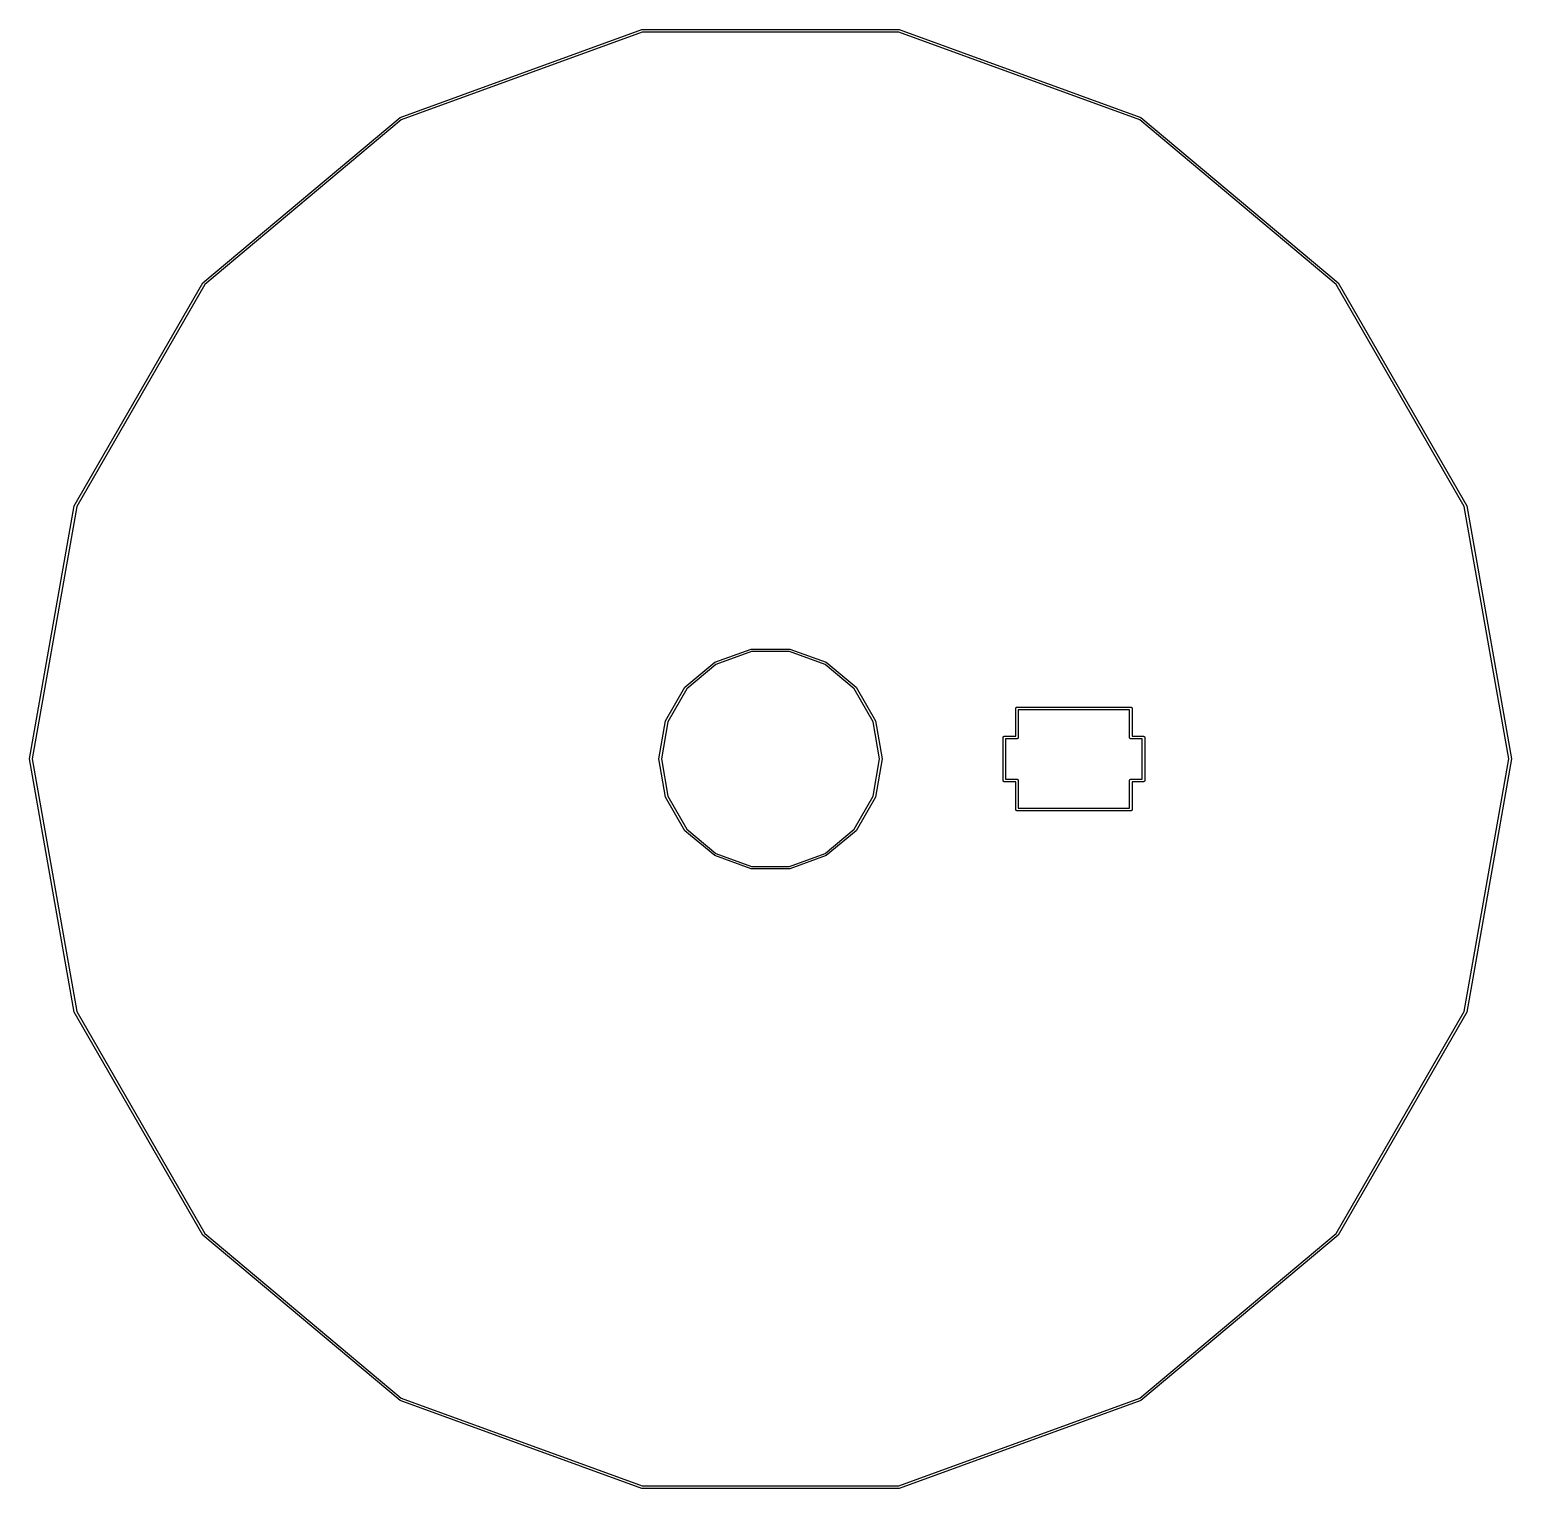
# Model space of a CAD drawing. Extents: x 170.7 to 229.3, y -128.9 to -71.1.
import ezdxf

# ---------------------------------------------------------------- set-up
doc = ezdxf.new("R2010")
doc.units = 0
doc.header["$MEASUREMENT"] = 0
doc.layers.add('BLACK', color=7, linetype='CONTINUOUS')

msp = doc.modelspace()

# ---------------------------------------------------------------- linework, layer by layer
at = {"layer": 'Black'}
for p, q in [((185.35, -74.6255), (194.912, -71.1451)), ((194.929, -71.2436), (185.4, -74.7121)), ((194.912, -71.1451), (205.088, -71.1451)), ((205.071, -71.2436), (194.929, -71.2436)), ((214.6, -74.7121), (205.071, -71.2436)), ((205.088, -71.1451), (214.65, -74.6255)), ((177.555, -81.1663), (185.35, -74.6255)), ((185.4, -74.7121), (177.632, -81.2306)), ((222.368, -81.2306), (214.6, -74.7121)), ((214.65, -74.6255), (222.445, -81.1663)), ((172.467, -89.9788), (177.555, -81.1663)), ((177.632, -81.2306), (172.561, -90.013)), ((227.439, -90.013), (222.368, -81.2306)), ((222.445, -81.1663), (227.533, -89.9788)), ((170.7, -100), (172.467, -89.9788)), ((172.561, -90.013), (170.8, -100)), ((229.2, -100), (227.439, -90.013)), ((227.533, -89.9788), (229.3, -100)), ((197.792, -96.1756), (199.233, -95.651)), ((199.251, -95.7495), (197.842, -96.2622)), ((199.233, -95.651), (200.767, -95.651)), ((200.749, -95.7495), (199.251, -95.7495)), ((202.158, -96.2622), (200.749, -95.7495)), ((200.767, -95.651), (202.208, -96.1756)), ((196.617, -97.1614), (197.792, -96.1756)), ((197.842, -96.2622), (196.694, -97.2257)), ((203.306, -97.2257), (202.158, -96.2622)), ((202.208, -96.1756), (203.383, -97.1614)), ((195.85, -98.4896), (196.617, -97.1614)), ((196.694, -97.2257), (195.944, -98.5238)), ((204.056, -98.5238), (203.306, -97.2257)), ((203.383, -97.1614), (204.15, -98.4896)), ((209.7, -98.05), (209.703, -98.0329)), ((209.7, -99.1), (209.7, -98.05)), ((209.701, -97.9913), (209.707, -97.975)), ((209.701, -98.0087), (209.701, -97.9913)), ((209.707, -98.025), (209.701, -98.0087)), ((209.703, -98.0329), (209.707, -98.0256)), ((209.707, -97.975), (209.718, -97.9617)), ((209.707, -98.0256), (209.707, -98.025)), ((209.718, -97.9617), (209.733, -97.953)), ((209.733, -97.953), (209.75, -97.95)), ((209.75, -97.95), (214.25, -97.95)), ((209.8, -98.05), (209.8, -99.15)), ((214.2, -98.05), (209.8, -98.05)), ((214.2, -99.15), (214.2, -98.05)), ((214.25, -97.95), (214.254, -97.9508)), ((214.254, -97.9508), (214.259, -97.9508)), ((214.259, -97.9508), (214.263, -97.9523)), ((214.263, -97.9523), (214.267, -97.953)), ((214.267, -97.953), (214.271, -97.9552)), ((214.271, -97.9552), (214.275, -97.9567)), ((214.275, -97.9567), (214.278, -97.9595)), ((214.278, -97.9595), (214.282, -97.9617)), ((214.282, -97.9617), (214.285, -97.965)), ((214.285, -97.965), (214.288, -97.9679)), ((214.288, -97.9679), (214.29, -97.9716)), ((214.29, -97.9716), (214.293, -97.975)), ((214.293, -97.975), (214.295, -97.9791)), ((214.295, -97.9791), (214.297, -97.9829)), ((214.297, -97.9829), (214.298, -97.9872)), ((214.298, -97.9872), (214.299, -97.9913)), ((214.299, -97.9913), (214.299, -97.9957)), ((214.299, -97.9957), (214.3, -98)), ((214.3, -98), (214.3, -99.1)), ((195.584, -100), (195.85, -98.4896)), ((195.944, -98.5238), (195.684, -100)), ((204.316, -100), (204.056, -98.5238)), ((204.15, -98.4896), (204.416, -100)), ((209.2, -99.15), (209.201, -99.1457)), ((209.2, -100.85), (209.2, -99.15)), ((209.201, -99.1413), (209.202, -99.1372)), ((209.201, -99.1457), (209.201, -99.1413)), ((209.202, -99.1372), (209.203, -99.1329)), ((209.203, -99.1329), (209.205, -99.1291)), ((209.205, -99.1291), (209.207, -99.125)), ((209.207, -99.125), (209.21, -99.1216)), ((209.21, -99.1216), (209.212, -99.1179)), ((209.212, -99.1179), (209.215, -99.115)), ((209.215, -99.115), (209.218, -99.1117)), ((209.218, -99.1117), (209.222, -99.1095)), ((209.222, -99.1095), (209.225, -99.1067)), ((209.225, -99.1067), (209.229, -99.1052)), ((209.229, -99.1052), (209.233, -99.103)), ((209.233, -99.103), (209.237, -99.1023)), ((209.237, -99.1023), (209.241, -99.1008)), ((209.241, -99.1008), (209.246, -99.1008)), ((209.246, -99.1008), (209.25, -99.1)), ((209.25, -99.1), (209.7, -99.1)), ((209.75, -99.2), (209.3, -99.2)), ((209.3, -99.2), (209.3, -100.8)), ((209.754, -99.1992), (209.75, -99.2)), ((209.759, -99.1992), (209.754, -99.1992)), ((209.763, -99.1977), (209.759, -99.1992)), ((209.767, -99.197), (209.763, -99.1977)), ((209.771, -99.1948), (209.767, -99.197)), ((209.775, -99.1933), (209.771, -99.1948)), ((209.778, -99.1905), (209.775, -99.1933)), ((209.782, -99.1883), (209.778, -99.1905)), ((209.785, -99.185), (209.782, -99.1883)), ((209.788, -99.1821), (209.785, -99.185)), ((209.79, -99.1784), (209.788, -99.1821)), ((209.793, -99.175), (209.79, -99.1784)), ((209.795, -99.1709), (209.793, -99.175)), ((209.797, -99.1671), (209.795, -99.1709)), ((209.798, -99.1628), (209.797, -99.1671)), ((209.799, -99.1587), (209.798, -99.1628)), ((209.8, -99.15), (209.799, -99.1543)), ((209.799, -99.1543), (209.799, -99.1587)), ((214.201, -99.1543), (214.2, -99.15)), ((214.201, -99.1587), (214.201, -99.1543)), ((214.202, -99.1628), (214.201, -99.1587)), ((214.203, -99.1671), (214.202, -99.1628)), ((214.205, -99.1709), (214.203, -99.1671)), ((214.207, -99.175), (214.205, -99.1709)), ((214.21, -99.1784), (214.207, -99.175)), ((214.212, -99.1821), (214.21, -99.1784)), ((214.215, -99.185), (214.212, -99.1821)), ((214.218, -99.1883), (214.215, -99.185)), ((214.222, -99.1905), (214.218, -99.1883)), ((214.225, -99.1933), (214.222, -99.1905)), ((214.229, -99.1948), (214.225, -99.1933)), ((214.233, -99.197), (214.229, -99.1948)), ((214.237, -99.1977), (214.233, -99.197)), ((214.241, -99.1992), (214.237, -99.1977)), ((214.246, -99.1992), (214.241, -99.1992)), ((214.25, -99.2), (214.246, -99.1992)), ((214.7, -99.2), (214.25, -99.2)), ((214.3, -99.1), (214.75, -99.1)), ((214.7, -100.8), (214.7, -99.2)), ((214.75, -99.1), (214.754, -99.1008)), ((214.754, -99.1008), (214.759, -99.1008)), ((214.759, -99.1008), (214.763, -99.1023)), ((214.763, -99.1023), (214.767, -99.103)), ((214.767, -99.103), (214.771, -99.1052)), ((214.771, -99.1052), (214.775, -99.1067)), ((214.775, -99.1067), (214.778, -99.1095)), ((214.778, -99.1095), (214.782, -99.1117)), ((214.782, -99.1117), (214.785, -99.115)), ((214.785, -99.115), (214.788, -99.1179)), ((214.788, -99.1179), (214.79, -99.1216)), ((214.79, -99.1216), (214.793, -99.125)), ((214.793, -99.125), (214.795, -99.1291)), ((214.795, -99.1291), (214.797, -99.1329)), ((214.797, -99.1329), (214.798, -99.1372)), ((214.798, -99.1372), (214.799, -99.1413)), ((214.799, -99.1413), (214.799, -99.1457)), ((214.799, -99.1457), (214.8, -99.15)), ((214.8, -99.15), (214.8, -100.85)), ((172.467, -110.021), (170.7, -100)), ((170.8, -100), (172.561, -109.987)), ((195.85, -101.51), (195.584, -100)), ((195.684, -100), (195.944, -101.476)), ((204.056, -101.476), (204.316, -100)), ((204.416, -100), (204.15, -101.51)), ((227.439, -109.987), (229.2, -100)), ((229.3, -100), (227.533, -110.021)), ((209.201, -100.854), (209.2, -100.85)), ((209.201, -100.859), (209.201, -100.854)), ((209.202, -100.863), (209.201, -100.859)), ((209.203, -100.867), (209.202, -100.863)), ((209.205, -100.871), (209.203, -100.867)), ((209.207, -100.875), (209.205, -100.871)), ((209.21, -100.878), (209.207, -100.875)), ((209.212, -100.882), (209.21, -100.878)), ((209.215, -100.885), (209.212, -100.882)), ((209.218, -100.888), (209.215, -100.885)), ((209.222, -100.89), (209.218, -100.888)), ((209.225, -100.893), (209.222, -100.89)), ((209.229, -100.895), (209.225, -100.893)), ((209.233, -100.897), (209.229, -100.895)), ((209.237, -100.898), (209.233, -100.897)), ((209.241, -100.899), (209.237, -100.898)), ((209.246, -100.899), (209.241, -100.899)), ((209.25, -100.9), (209.246, -100.899)), ((209.7, -100.9), (209.25, -100.9)), ((209.3, -100.8), (209.75, -100.8)), ((209.7, -102), (209.7, -100.9)), ((209.75, -100.8), (209.754, -100.801)), ((209.754, -100.801), (209.759, -100.801)), ((209.759, -100.801), (209.763, -100.802)), ((209.763, -100.802), (209.767, -100.803)), ((209.767, -100.803), (209.771, -100.805)), ((209.771, -100.805), (209.775, -100.807)), ((209.775, -100.807), (209.778, -100.81)), ((209.778, -100.81), (209.782, -100.812)), ((209.782, -100.812), (209.785, -100.815)), ((209.785, -100.815), (209.788, -100.818)), ((209.788, -100.818), (209.79, -100.822)), ((209.79, -100.822), (209.793, -100.825)), ((209.793, -100.825), (209.795, -100.829)), ((209.795, -100.829), (209.797, -100.833)), ((209.797, -100.833), (209.798, -100.837)), ((209.798, -100.837), (209.799, -100.841)), ((209.799, -100.841), (209.799, -100.846)), ((209.799, -100.846), (209.8, -100.85)), ((209.8, -100.85), (209.8, -101.95)), ((214.2, -100.85), (214.201, -100.846)), ((214.2, -101.95), (214.2, -100.85)), ((214.201, -100.841), (214.202, -100.837)), ((214.201, -100.846), (214.201, -100.841)), ((214.202, -100.837), (214.203, -100.833)), ((214.203, -100.833), (214.205, -100.829)), ((214.205, -100.829), (214.207, -100.825)), ((214.207, -100.825), (214.21, -100.822)), ((214.21, -100.822), (214.212, -100.818)), ((214.212, -100.818), (214.215, -100.815)), ((214.215, -100.815), (214.218, -100.812)), ((214.218, -100.812), (214.222, -100.81)), ((214.222, -100.81), (214.225, -100.807)), ((214.225, -100.807), (214.229, -100.805)), ((214.229, -100.805), (214.233, -100.803)), ((214.233, -100.803), (214.237, -100.802)), ((214.237, -100.802), (214.241, -100.801)), ((214.241, -100.801), (214.246, -100.801)), ((214.246, -100.801), (214.25, -100.8)), ((214.25, -100.8), (214.7, -100.8)), ((214.75, -100.9), (214.3, -100.9)), ((214.3, -100.9), (214.3, -102)), ((214.754, -100.899), (214.75, -100.9)), ((214.759, -100.899), (214.754, -100.899)), ((214.763, -100.898), (214.759, -100.899)), ((214.767, -100.897), (214.763, -100.898)), ((214.771, -100.895), (214.767, -100.897)), ((214.775, -100.893), (214.771, -100.895)), ((214.778, -100.89), (214.775, -100.893)), ((214.782, -100.888), (214.778, -100.89)), ((214.785, -100.885), (214.782, -100.888)), ((214.788, -100.882), (214.785, -100.885)), ((214.79, -100.878), (214.788, -100.882)), ((214.793, -100.875), (214.79, -100.878)), ((214.795, -100.871), (214.793, -100.875)), ((214.797, -100.867), (214.795, -100.871)), ((214.798, -100.863), (214.797, -100.867)), ((214.799, -100.859), (214.798, -100.863)), ((214.8, -100.85), (214.799, -100.854)), ((214.799, -100.854), (214.799, -100.859)), ((196.617, -102.839), (195.85, -101.51)), ((195.944, -101.476), (196.694, -102.774)), ((203.306, -102.774), (204.056, -101.476)), ((204.15, -101.51), (203.383, -102.839)), ((209.8, -101.95), (214.2, -101.95)), ((209.701, -102.004), (209.7, -102)), ((209.701, -102.009), (209.701, -102.004)), ((209.702, -102.013), (209.701, -102.009)), ((209.703, -102.017), (209.702, -102.013)), ((209.705, -102.021), (209.703, -102.017)), ((209.707, -102.025), (209.705, -102.021)), ((209.71, -102.028), (209.707, -102.025)), ((209.712, -102.032), (209.71, -102.028)), ((209.715, -102.035), (209.712, -102.032)), ((209.718, -102.038), (209.715, -102.035)), ((209.722, -102.04), (209.718, -102.038)), ((209.725, -102.043), (209.722, -102.04)), ((209.729, -102.045), (209.725, -102.043)), ((209.733, -102.047), (209.729, -102.045)), ((209.737, -102.048), (209.733, -102.047)), ((209.741, -102.049), (209.737, -102.048)), ((209.746, -102.049), (209.741, -102.049)), ((209.75, -102.05), (209.746, -102.049)), ((214.25, -102.05), (209.75, -102.05)), ((214.254, -102.049), (214.25, -102.05)), ((214.259, -102.049), (214.254, -102.049)), ((214.263, -102.048), (214.259, -102.049)), ((214.267, -102.047), (214.263, -102.048)), ((214.271, -102.045), (214.267, -102.047)), ((214.275, -102.043), (214.271, -102.045)), ((214.278, -102.04), (214.275, -102.043)), ((214.282, -102.038), (214.278, -102.04)), ((214.285, -102.035), (214.282, -102.038)), ((214.288, -102.032), (214.285, -102.035)), ((214.29, -102.028), (214.288, -102.032)), ((214.293, -102.025), (214.29, -102.028)), ((214.295, -102.021), (214.293, -102.025)), ((214.297, -102.017), (214.295, -102.021)), ((214.298, -102.013), (214.297, -102.017)), ((214.299, -102.009), (214.298, -102.013)), ((214.3, -102), (214.299, -102.004)), ((214.299, -102.004), (214.299, -102.009)), ((197.792, -103.824), (196.617, -102.839)), ((196.694, -102.774), (197.842, -103.738)), ((202.158, -103.738), (203.306, -102.774)), ((203.383, -102.839), (202.208, -103.824)), ((199.233, -104.349), (197.792, -103.824)), ((197.842, -103.738), (199.251, -104.25)), ((199.251, -104.25), (200.749, -104.25)), ((200.749, -104.25), (202.158, -103.738)), ((202.208, -103.824), (200.767, -104.349)), ((200.767, -104.349), (199.233, -104.349)), ((177.555, -118.834), (172.467, -110.021)), ((172.561, -109.987), (177.632, -118.769)), ((222.368, -118.769), (227.439, -109.987)), ((227.533, -110.021), (222.445, -118.834)), ((185.35, -125.375), (177.555, -118.834)), ((177.632, -118.769), (185.4, -125.288)), ((214.6, -125.288), (222.368, -118.769)), ((222.445, -118.834), (214.65, -125.375)), ((194.912, -128.855), (185.35, -125.375)), ((185.4, -125.288), (194.929, -128.756)), ((205.071, -128.756), (214.6, -125.288)), ((214.65, -125.375), (205.088, -128.855)), ((205.088, -128.855), (194.912, -128.855)), ((194.929, -128.756), (205.071, -128.756))]:
    msp.add_line(p, q, dxfattribs=at)

doc.saveas('drawing.dxf')
